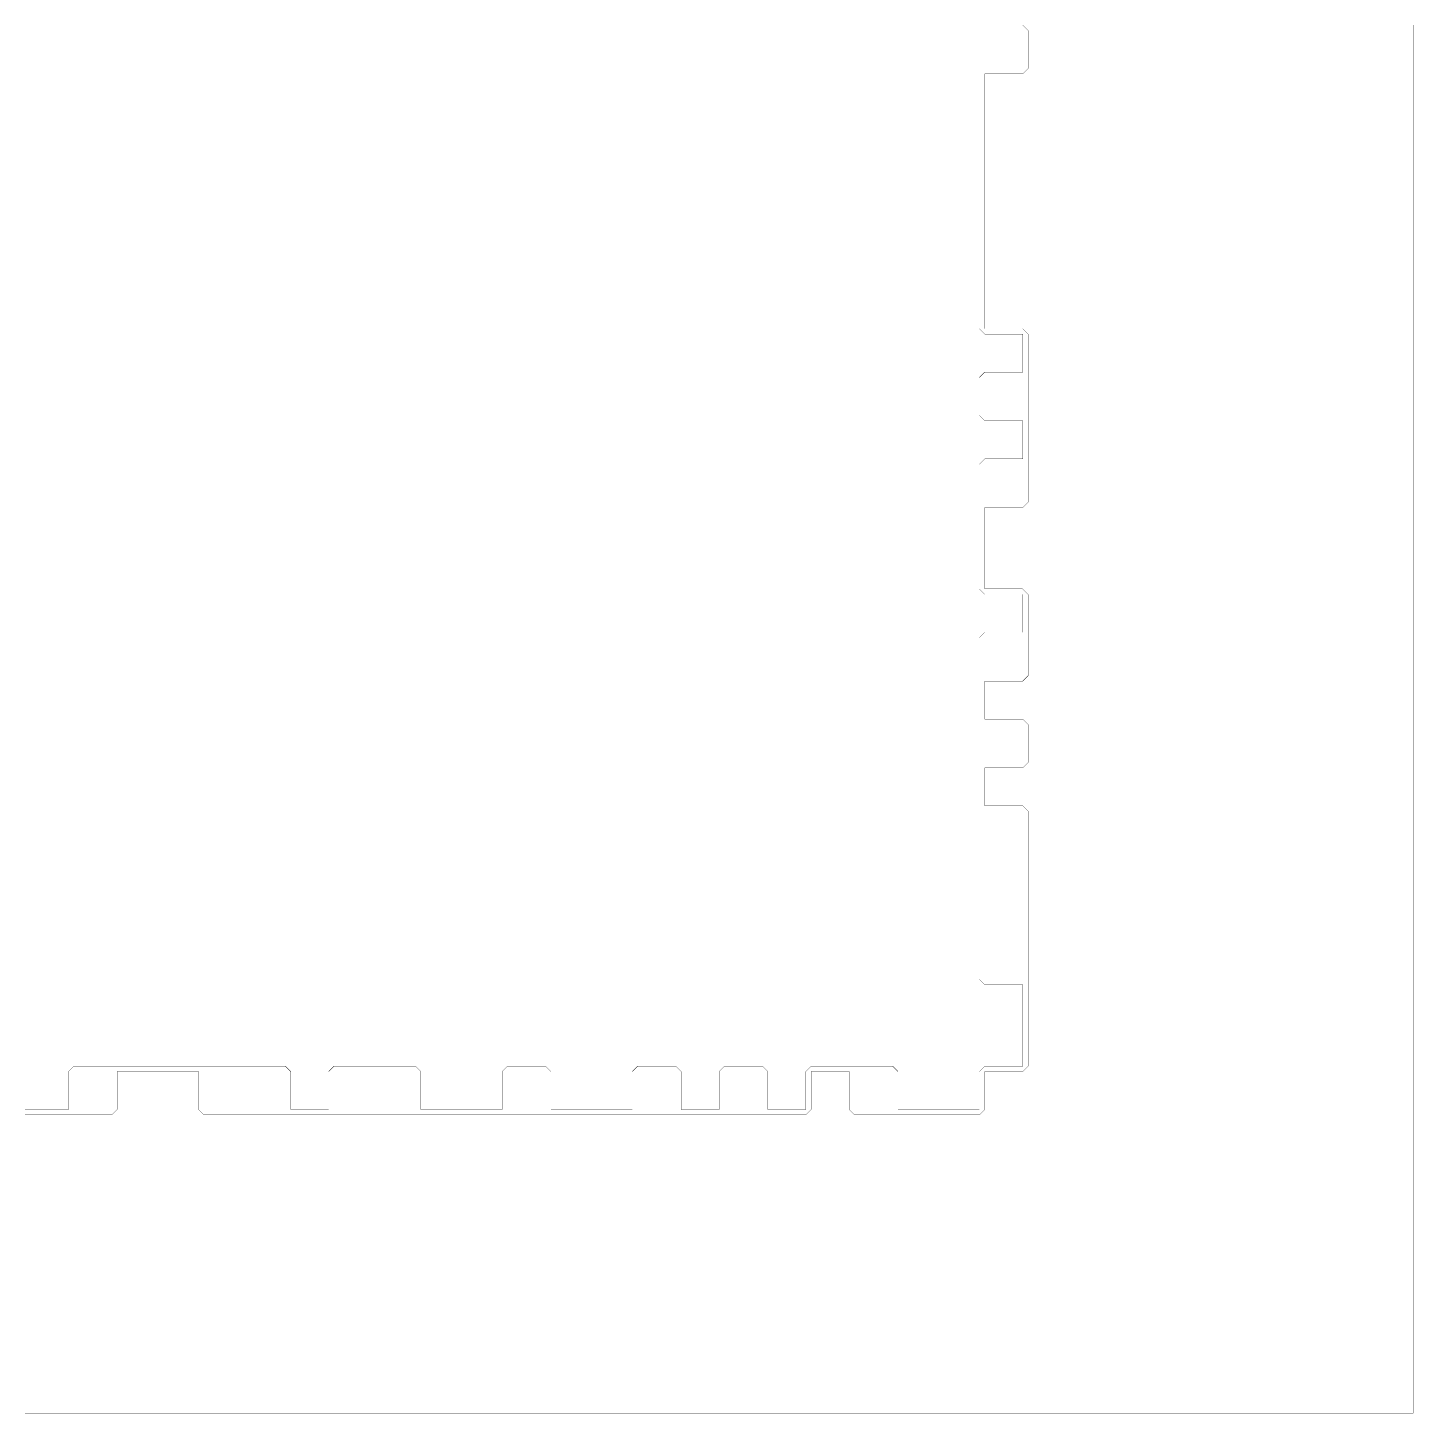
# Model space of a CAD drawing. Header units: metres. Extents: x 0 to 4990, y -4990 to 0.
# Drawn here: x 2495 to 4990, y -4990 to -2495 of the extents above; entities that cross this region are included whole.
import ezdxf

# ---------------------------------------------------------------- set-up
doc = ezdxf.new("R2010")
doc.units = ezdxf.units.M
doc.layers.add('conductor', color=1, linetype='Continuous')
doc.layers.add('substrate', color=5, linetype='Continuous')

msp = doc.modelspace()

# ---------------------------------------------------------------- linework, layer by layer
at = {"layer": 'conductor', "const_width": 0.5}
msp.add_lwpolyline([(2490.234375, -4443.359375), (2500, -4443.359375), (2509.765625, -4443.359375), (2519.53125, -4443.359375), (2529.296875, -4443.359375), (2539.0625, -4443.359375), (2548.828125, -4443.359375), (2558.59375, -4443.359375), (2568.359375, -4443.359375), (2568.359375, -4433.59375), (2568.359375, -4423.828125), (2568.359375, -4414.0625), (2568.359375, -4404.296875), (2568.359375, -4394.53125), (2568.359375, -4384.765625), (2568.359375, -4375), (2578.125, -4365.234375), (2587.890625, -4365.234375), (2597.65625, -4365.234375), (2607.421875, -4365.234375), (2617.1875, -4365.234375), (2626.953125, -4365.234375), (2636.71875, -4365.234375), (2646.484375, -4365.234375), (2656.25, -4365.234375), (2666.015625, -4365.234375), (2675.78125, -4365.234375), (2685.546875, -4365.234375), (2695.3125, -4365.234375), (2705.078125, -4365.234375), (2714.84375, -4365.234375), (2724.609375, -4365.234375), (2734.375, -4365.234375), (2744.140625, -4365.234375), (2753.90625, -4365.234375), (2763.671875, -4365.234375), (2773.4375, -4365.234375), (2783.203125, -4365.234375), (2792.96875, -4365.234375), (2802.734375, -4365.234375), (2812.5, -4365.234375), (2822.265625, -4365.234375), (2832.03125, -4365.234375), (2841.796875, -4365.234375), (2851.5625, -4365.234375), (2861.328125, -4365.234375), (2871.09375, -4365.234375), (2880.859375, -4365.234375), (2890.625, -4365.234375), (2900.390625, -4365.234375), (2910.15625, -4365.234375), (2919.921875, -4365.234375), (2929.6875, -4365.234375), (2939.453125, -4365.234375), (2949.21875, -4365.234375), (2958.984375, -4365.234375), (2968.75, -4375), (2968.75, -4384.765625), (2968.75, -4394.53125), (2968.75, -4404.296875), (2968.75, -4414.0625), (2968.75, -4423.828125), (2968.75, -4433.59375), (2968.75, -4443.359375), (2978.515625, -4443.359375), (2988.28125, -4443.359375), (2998.046875, -4443.359375), (3007.8125, -4443.359375), (3017.578125, -4443.359375), (3027.34375, -4443.359375), (3037.109375, -4443.359375), (3037.109375, -4433.59375), (3037.109375, -4423.828125), (3037.109375, -4414.0625), (3037.109375, -4404.296875), (3037.109375, -4394.53125), (3037.109375, -4384.765625), (3037.109375, -4375), (3046.875, -4365.234375), (3056.640625, -4365.234375), (3066.40625, -4365.234375), (3076.171875, -4365.234375), (3085.9375, -4365.234375), (3095.703125, -4365.234375), (3105.46875, -4365.234375), (3115.234375, -4365.234375), (3125, -4365.234375), (3134.765625, -4365.234375), (3144.53125, -4365.234375), (3154.296875, -4365.234375), (3164.0625, -4365.234375), (3173.828125, -4365.234375), (3183.59375, -4365.234375), (3193.359375, -4365.234375), (3203.125, -4375), (3203.125, -4384.765625), (3203.125, -4394.53125), (3203.125, -4404.296875), (3203.125, -4414.0625), (3203.125, -4423.828125), (3203.125, -4433.59375), (3203.125, -4443.359375), (3212.890625, -4443.359375), (3222.65625, -4443.359375), (3232.421875, -4443.359375), (3242.1875, -4443.359375), (3251.953125, -4443.359375), (3261.71875, -4443.359375), (3271.484375, -4443.359375), (3281.25, -4443.359375), (3291.015625, -4443.359375), (3300.78125, -4443.359375), (3310.546875, -4443.359375), (3320.3125, -4443.359375), (3330.078125, -4443.359375), (3339.84375, -4443.359375), (3349.609375, -4443.359375), (3349.609375, -4433.59375), (3349.609375, -4423.828125), (3349.609375, -4414.0625), (3349.609375, -4404.296875), (3349.609375, -4394.53125), (3349.609375, -4384.765625), (3349.609375, -4375), (3359.375, -4365.234375), (3369.140625, -4365.234375), (3378.90625, -4365.234375), (3388.671875, -4365.234375), (3398.4375, -4365.234375), (3408.203125, -4365.234375), (3417.96875, -4365.234375), (3427.734375, -4365.234375), (3437.5, -4375), (3437.5, -4384.765625), (3437.5, -4394.53125), (3437.5, -4404.296875), (3437.5, -4414.0625), (3437.5, -4423.828125), (3437.5, -4433.59375), (3437.5, -4443.359375), (3447.265625, -4443.359375), (3457.03125, -4443.359375), (3466.796875, -4443.359375), (3476.5625, -4443.359375), (3486.328125, -4443.359375), (3496.09375, -4443.359375), (3505.859375, -4443.359375), (3515.625, -4443.359375), (3525.390625, -4443.359375), (3535.15625, -4443.359375), (3544.921875, -4443.359375), (3554.6875, -4443.359375), (3564.453125, -4443.359375), (3574.21875, -4443.359375), (3583.984375, -4443.359375), (3583.984375, -4433.59375), (3583.984375, -4423.828125), (3583.984375, -4414.0625), (3583.984375, -4404.296875), (3583.984375, -4394.53125), (3583.984375, -4384.765625), (3583.984375, -4375), (3593.75, -4365.234375), (3603.515625, -4365.234375), (3613.28125, -4365.234375), (3623.046875, -4365.234375), (3632.8125, -4365.234375), (3642.578125, -4365.234375), (3652.34375, -4365.234375), (3662.109375, -4365.234375), (3671.875, -4375), (3671.875, -4384.765625), (3671.875, -4394.53125), (3671.875, -4404.296875), (3671.875, -4414.0625), (3671.875, -4423.828125), (3671.875, -4433.59375), (3671.875, -4443.359375), (3681.640625, -4443.359375), (3691.40625, -4443.359375), (3701.171875, -4443.359375), (3710.9375, -4443.359375), (3720.703125, -4443.359375), (3730.46875, -4443.359375), (3740.234375, -4443.359375), (3740.234375, -4433.59375), (3740.234375, -4423.828125), (3740.234375, -4414.0625), (3740.234375, -4404.296875), (3740.234375, -4394.53125), (3740.234375, -4384.765625), (3740.234375, -4375), (3750, -4365.234375), (3759.765625, -4365.234375), (3769.53125, -4365.234375), (3779.296875, -4365.234375), (3789.0625, -4365.234375), (3798.828125, -4365.234375), (3808.59375, -4365.234375), (3818.359375, -4365.234375), (3828.125, -4375), (3828.125, -4384.765625), (3828.125, -4394.53125), (3828.125, -4404.296875), (3828.125, -4414.0625), (3828.125, -4423.828125), (3828.125, -4433.59375), (3828.125, -4443.359375), (3837.890625, -4443.359375), (3847.65625, -4443.359375), (3857.421875, -4443.359375), (3867.1875, -4443.359375), (3876.953125, -4443.359375), (3886.71875, -4443.359375), (3896.484375, -4443.359375), (3896.484375, -4433.59375), (3896.484375, -4423.828125), (3896.484375, -4414.0625), (3896.484375, -4404.296875), (3896.484375, -4394.53125), (3896.484375, -4384.765625), (3896.484375, -4375), (3906.25, -4365.234375), (3916.015625, -4365.234375), (3925.78125, -4365.234375), (3935.546875, -4365.234375), (3945.3125, -4365.234375), (3955.078125, -4365.234375), (3964.84375, -4365.234375), (3974.609375, -4365.234375), (3984.375, -4365.234375), (3994.140625, -4365.234375), (4003.90625, -4365.234375), (4013.671875, -4365.234375), (4023.4375, -4365.234375), (4033.203125, -4365.234375), (4042.96875, -4365.234375), (4052.734375, -4365.234375), (4062.5, -4375), (4062.5, -4384.765625), (4062.5, -4394.53125), (4062.5, -4404.296875), (4062.5, -4414.0625), (4062.5, -4423.828125), (4062.5, -4433.59375), (4062.5, -4443.359375), (4072.265625, -4443.359375), (4082.03125, -4443.359375), (4091.796875, -4443.359375), (4101.5625, -4443.359375), (4111.328125, -4443.359375), (4121.09375, -4443.359375), (4130.859375, -4443.359375), (4140.625, -4443.359375), (4150.390625, -4443.359375), (4160.15625, -4443.359375), (4169.921875, -4443.359375), (4179.6875, -4443.359375), (4189.453125, -4443.359375), (4199.21875, -4443.359375), (4208.984375, -4443.359375), (4208.984375, -4433.59375), (4208.984375, -4423.828125), (4208.984375, -4414.0625), (4208.984375, -4404.296875), (4208.984375, -4394.53125), (4208.984375, -4384.765625), (4208.984375, -4375), (4218.75, -4365.234375), (4228.515625, -4365.234375), (4238.28125, -4365.234375), (4248.046875, -4365.234375), (4257.8125, -4365.234375), (4267.578125, -4365.234375), (4277.34375, -4365.234375), (4287.109375, -4365.234375), (4287.109375, -4355.46875), (4287.109375, -4345.703125), (4287.109375, -4335.9375), (4287.109375, -4326.171875), (4287.109375, -4316.40625), (4287.109375, -4306.640625), (4287.109375, -4296.875), (4287.109375, -4287.109375), (4287.109375, -4277.34375), (4287.109375, -4267.578125), (4287.109375, -4257.8125), (4287.109375, -4248.046875), (4287.109375, -4238.28125), (4287.109375, -4228.515625), (4287.109375, -4218.75), (4277.34375, -4218.75), (4267.578125, -4218.75), (4257.8125, -4218.75), (4248.046875, -4218.75), (4238.28125, -4218.75), (4228.515625, -4218.75), (4218.75, -4218.75), (4208.984375, -4208.984375), (4208.984375, -4199.21875), (4208.984375, -4189.453125), (4208.984375, -4179.6875), (4208.984375, -4169.921875), (4208.984375, -4160.15625), (4208.984375, -4150.390625), (4208.984375, -4140.625), (4208.984375, -4130.859375), (4208.984375, -4121.09375), (4208.984375, -4111.328125), (4208.984375, -4101.5625), (4208.984375, -4091.796875), (4208.984375, -4082.03125), (4208.984375, -4072.265625), (4208.984375, -4062.5), (4208.984375, -4052.734375), (4208.984375, -4042.96875), (4208.984375, -4033.203125), (4208.984375, -4023.4375), (4208.984375, -4013.671875), (4208.984375, -4003.90625), (4208.984375, -3994.140625), (4208.984375, -3984.375), (4208.984375, -3974.609375), (4208.984375, -3964.84375), (4208.984375, -3955.078125), (4208.984375, -3945.3125), (4208.984375, -3935.546875), (4208.984375, -3925.78125), (4208.984375, -3916.015625), (4208.984375, -3906.25), (4208.984375, -3896.484375), (4208.984375, -3886.71875), (4208.984375, -3876.953125), (4208.984375, -3867.1875), (4208.984375, -3857.421875), (4208.984375, -3847.65625), (4208.984375, -3837.890625), (4208.984375, -3828.125), (4208.984375, -3818.359375), (4208.984375, -3808.59375), (4208.984375, -3798.828125), (4208.984375, -3789.0625), (4208.984375, -3779.296875), (4208.984375, -3769.53125), (4208.984375, -3759.765625), (4208.984375, -3750), (4208.984375, -3740.234375), (4208.984375, -3730.46875), (4208.984375, -3720.703125), (4208.984375, -3710.9375), (4208.984375, -3701.171875), (4208.984375, -3691.40625), (4208.984375, -3681.640625), (4208.984375, -3671.875), (4208.984375, -3662.109375), (4208.984375, -3652.34375), (4208.984375, -3642.578125), (4208.984375, -3632.8125), (4208.984375, -3623.046875), (4208.984375, -3613.28125), (4208.984375, -3603.515625), (4208.984375, -3593.75), (4218.75, -3583.984375), (4228.515625, -3583.984375), (4238.28125, -3583.984375), (4248.046875, -3583.984375), (4257.8125, -3583.984375), (4267.578125, -3583.984375), (4277.34375, -3583.984375), (4287.109375, -3583.984375), (4287.109375, -3574.21875), (4287.109375, -3564.453125), (4287.109375, -3554.6875), (4287.109375, -3544.921875), (4287.109375, -3535.15625), (4287.109375, -3525.390625), (4287.109375, -3515.625), (4277.34375, -3515.625), (4267.578125, -3515.625), (4257.8125, -3515.625), (4248.046875, -3515.625), (4238.28125, -3515.625), (4228.515625, -3515.625), (4218.75, -3515.625), (4208.984375, -3505.859375), (4208.984375, -3496.09375), (4208.984375, -3486.328125), (4208.984375, -3476.5625), (4208.984375, -3466.796875), (4208.984375, -3457.03125), (4208.984375, -3447.265625), (4208.984375, -3437.5), (4208.984375, -3427.734375), (4208.984375, -3417.96875), (4208.984375, -3408.203125), (4208.984375, -3398.4375), (4208.984375, -3388.671875), (4208.984375, -3378.90625), (4208.984375, -3369.140625), (4208.984375, -3359.375), (4208.984375, -3349.609375), (4208.984375, -3339.84375), (4208.984375, -3330.078125), (4208.984375, -3320.3125), (4208.984375, -3310.546875), (4208.984375, -3300.78125), (4208.984375, -3291.015625), (4208.984375, -3281.25), (4218.75, -3271.484375), (4228.515625, -3271.484375), (4238.28125, -3271.484375), (4248.046875, -3271.484375), (4257.8125, -3271.484375), (4267.578125, -3271.484375), (4277.34375, -3271.484375), (4287.109375, -3271.484375), (4287.109375, -3261.71875), (4287.109375, -3251.953125), (4287.109375, -3242.1875), (4287.109375, -3232.421875), (4287.109375, -3222.65625), (4287.109375, -3212.890625), (4287.109375, -3203.125), (4277.34375, -3203.125), (4267.578125, -3203.125), (4257.8125, -3203.125), (4248.046875, -3203.125), (4238.28125, -3203.125), (4228.515625, -3203.125), (4218.75, -3203.125), (4208.984375, -3193.359375), (4208.984375, -3183.59375), (4208.984375, -3173.828125), (4208.984375, -3164.0625), (4208.984375, -3154.296875), (4208.984375, -3144.53125), (4208.984375, -3134.765625), (4208.984375, -3125), (4218.75, -3115.234375), (4228.515625, -3115.234375), (4238.28125, -3115.234375), (4248.046875, -3115.234375), (4257.8125, -3115.234375), (4267.578125, -3115.234375), (4277.34375, -3115.234375), (4287.109375, -3115.234375), (4287.109375, -3105.46875), (4287.109375, -3095.703125), (4287.109375, -3085.9375), (4287.109375, -3076.171875), (4287.109375, -3066.40625), (4287.109375, -3056.640625), (4287.109375, -3046.875), (4277.34375, -3046.875), (4267.578125, -3046.875), (4257.8125, -3046.875), (4248.046875, -3046.875), (4238.28125, -3046.875), (4228.515625, -3046.875), (4218.75, -3046.875), (4208.984375, -3037.109375), (4208.984375, -3027.34375), (4208.984375, -3017.578125), (4208.984375, -3007.8125), (4208.984375, -2998.046875), (4208.984375, -2988.28125), (4208.984375, -2978.515625), (4208.984375, -2968.75), (4208.984375, -2958.984375), (4208.984375, -2949.21875), (4208.984375, -2939.453125), (4208.984375, -2929.6875), (4208.984375, -2919.921875), (4208.984375, -2910.15625), (4208.984375, -2900.390625), (4208.984375, -2890.625), (4208.984375, -2880.859375), (4208.984375, -2871.09375), (4208.984375, -2861.328125), (4208.984375, -2851.5625), (4208.984375, -2841.796875), (4208.984375, -2832.03125), (4208.984375, -2822.265625), (4208.984375, -2812.5), (4208.984375, -2802.734375), (4208.984375, -2792.96875), (4208.984375, -2783.203125), (4208.984375, -2773.4375), (4208.984375, -2763.671875), (4208.984375, -2753.90625), (4208.984375, -2744.140625), (4208.984375, -2734.375), (4208.984375, -2724.609375), (4208.984375, -2714.84375), (4208.984375, -2705.078125), (4208.984375, -2695.3125), (4208.984375, -2685.546875), (4208.984375, -2675.78125), (4208.984375, -2666.015625), (4208.984375, -2656.25), (4208.984375, -2646.484375), (4208.984375, -2636.71875), (4208.984375, -2626.953125), (4208.984375, -2617.1875), (4208.984375, -2607.421875), (4208.984375, -2597.65625), (4208.984375, -2587.890625), (4208.984375, -2578.125), (4208.984375, -2568.359375), (4208.984375, -2558.59375), (4208.984375, -2548.828125), (4208.984375, -2539.0625), (4208.984375, -2529.296875), (4208.984375, -2519.53125), (4208.984375, -2509.765625), (4208.984375, -2500), (4208.984375, -2490.234375)], dxfattribs=at)
at = {"layer": 'substrate', "const_width": 0.5}
for points in [[(2490.234375, -4990.234375), (2500, -4990.234375), (2509.765625, -4990.234375), (2519.53125, -4990.234375), (2529.296875, -4990.234375), (2539.0625, -4990.234375), (2548.828125, -4990.234375), (2558.59375, -4990.234375), (2568.359375, -4990.234375), (2578.125, -4990.234375), (2587.890625, -4990.234375), (2597.65625, -4990.234375), (2607.421875, -4990.234375), (2617.1875, -4990.234375), (2626.953125, -4990.234375), (2636.71875, -4990.234375), (2646.484375, -4990.234375), (2656.25, -4990.234375), (2666.015625, -4990.234375), (2675.78125, -4990.234375), (2685.546875, -4990.234375), (2695.3125, -4990.234375), (2705.078125, -4990.234375), (2714.84375, -4990.234375), (2724.609375, -4990.234375), (2734.375, -4990.234375), (2744.140625, -4990.234375), (2753.90625, -4990.234375), (2763.671875, -4990.234375), (2773.4375, -4990.234375), (2783.203125, -4990.234375), (2792.96875, -4990.234375), (2802.734375, -4990.234375), (2812.5, -4990.234375), (2822.265625, -4990.234375), (2832.03125, -4990.234375), (2841.796875, -4990.234375), (2851.5625, -4990.234375), (2861.328125, -4990.234375), (2871.09375, -4990.234375), (2880.859375, -4990.234375), (2890.625, -4990.234375), (2900.390625, -4990.234375), (2910.15625, -4990.234375), (2919.921875, -4990.234375), (2929.6875, -4990.234375), (2939.453125, -4990.234375), (2949.21875, -4990.234375), (2958.984375, -4990.234375), (2968.75, -4990.234375), (2978.515625, -4990.234375), (2988.28125, -4990.234375), (2998.046875, -4990.234375), (3007.8125, -4990.234375), (3017.578125, -4990.234375), (3027.34375, -4990.234375), (3037.109375, -4990.234375), (3046.875, -4990.234375), (3056.640625, -4990.234375), (3066.40625, -4990.234375), (3076.171875, -4990.234375), (3085.9375, -4990.234375), (3095.703125, -4990.234375), (3105.46875, -4990.234375), (3115.234375, -4990.234375), (3125, -4990.234375), (3134.765625, -4990.234375), (3144.53125, -4990.234375), (3154.296875, -4990.234375), (3164.0625, -4990.234375), (3173.828125, -4990.234375), (3183.59375, -4990.234375), (3193.359375, -4990.234375), (3203.125, -4990.234375), (3212.890625, -4990.234375), (3222.65625, -4990.234375), (3232.421875, -4990.234375), (3242.1875, -4990.234375), (3251.953125, -4990.234375), (3261.71875, -4990.234375), (3271.484375, -4990.234375), (3281.25, -4990.234375), (3291.015625, -4990.234375), (3300.78125, -4990.234375), (3310.546875, -4990.234375), (3320.3125, -4990.234375), (3330.078125, -4990.234375), (3339.84375, -4990.234375), (3349.609375, -4990.234375), (3359.375, -4990.234375), (3369.140625, -4990.234375), (3378.90625, -4990.234375), (3388.671875, -4990.234375), (3398.4375, -4990.234375), (3408.203125, -4990.234375), (3417.96875, -4990.234375), (3427.734375, -4990.234375), (3437.5, -4990.234375), (3447.265625, -4990.234375), (3457.03125, -4990.234375), (3466.796875, -4990.234375), (3476.5625, -4990.234375), (3486.328125, -4990.234375), (3496.09375, -4990.234375), (3505.859375, -4990.234375), (3515.625, -4990.234375), (3525.390625, -4990.234375), (3535.15625, -4990.234375), (3544.921875, -4990.234375), (3554.6875, -4990.234375), (3564.453125, -4990.234375), (3574.21875, -4990.234375), (3583.984375, -4990.234375), (3593.75, -4990.234375), (3603.515625, -4990.234375), (3613.28125, -4990.234375), (3623.046875, -4990.234375), (3632.8125, -4990.234375), (3642.578125, -4990.234375), (3652.34375, -4990.234375), (3662.109375, -4990.234375), (3671.875, -4990.234375), (3681.640625, -4990.234375), (3691.40625, -4990.234375), (3701.171875, -4990.234375), (3710.9375, -4990.234375), (3720.703125, -4990.234375), (3730.46875, -4990.234375), (3740.234375, -4990.234375), (3750, -4990.234375), (3759.765625, -4990.234375), (3769.53125, -4990.234375), (3779.296875, -4990.234375), (3789.0625, -4990.234375), (3798.828125, -4990.234375), (3808.59375, -4990.234375), (3818.359375, -4990.234375), (3828.125, -4990.234375), (3837.890625, -4990.234375), (3847.65625, -4990.234375), (3857.421875, -4990.234375), (3867.1875, -4990.234375), (3876.953125, -4990.234375), (3886.71875, -4990.234375), (3896.484375, -4990.234375), (3906.25, -4990.234375), (3916.015625, -4990.234375), (3925.78125, -4990.234375), (3935.546875, -4990.234375), (3945.3125, -4990.234375), (3955.078125, -4990.234375), (3964.84375, -4990.234375), (3974.609375, -4990.234375), (3984.375, -4990.234375), (3994.140625, -4990.234375), (4003.90625, -4990.234375), (4013.671875, -4990.234375), (4023.4375, -4990.234375), (4033.203125, -4990.234375), (4042.96875, -4990.234375), (4052.734375, -4990.234375), (4062.5, -4990.234375), (4072.265625, -4990.234375), (4082.03125, -4990.234375), (4091.796875, -4990.234375), (4101.5625, -4990.234375), (4111.328125, -4990.234375), (4121.09375, -4990.234375), (4130.859375, -4990.234375), (4140.625, -4990.234375), (4150.390625, -4990.234375), (4160.15625, -4990.234375), (4169.921875, -4990.234375), (4179.6875, -4990.234375), (4189.453125, -4990.234375), (4199.21875, -4990.234375), (4208.984375, -4990.234375), (4218.75, -4990.234375), (4228.515625, -4990.234375), (4238.28125, -4990.234375), (4248.046875, -4990.234375), (4257.8125, -4990.234375), (4267.578125, -4990.234375), (4277.34375, -4990.234375), (4287.109375, -4990.234375), (4296.875, -4990.234375), (4306.640625, -4990.234375), (4316.40625, -4990.234375), (4326.171875, -4990.234375), (4335.9375, -4990.234375), (4345.703125, -4990.234375), (4355.46875, -4990.234375), (4365.234375, -4990.234375), (4375, -4990.234375), (4384.765625, -4990.234375), (4394.53125, -4990.234375), (4404.296875, -4990.234375), (4414.0625, -4990.234375), (4423.828125, -4990.234375), (4433.59375, -4990.234375), (4443.359375, -4990.234375), (4453.125, -4990.234375), (4462.890625, -4990.234375), (4472.65625, -4990.234375), (4482.421875, -4990.234375), (4492.1875, -4990.234375), (4501.953125, -4990.234375), (4511.71875, -4990.234375), (4521.484375, -4990.234375), (4531.25, -4990.234375), (4541.015625, -4990.234375), (4550.78125, -4990.234375), (4560.546875, -4990.234375), (4570.3125, -4990.234375), (4580.078125, -4990.234375), (4589.84375, -4990.234375), (4599.609375, -4990.234375), (4609.375, -4990.234375), (4619.140625, -4990.234375), (4628.90625, -4990.234375), (4638.671875, -4990.234375), (4648.4375, -4990.234375), (4658.203125, -4990.234375), (4667.96875, -4990.234375), (4677.734375, -4990.234375), (4687.5, -4990.234375), (4697.265625, -4990.234375), (4707.03125, -4990.234375), (4716.796875, -4990.234375), (4726.5625, -4990.234375), (4736.328125, -4990.234375), (4746.09375, -4990.234375), (4755.859375, -4990.234375), (4765.625, -4990.234375), (4775.390625, -4990.234375), (4785.15625, -4990.234375), (4794.921875, -4990.234375), (4804.6875, -4990.234375), (4814.453125, -4990.234375), (4824.21875, -4990.234375), (4833.984375, -4990.234375), (4843.75, -4990.234375), (4853.515625, -4990.234375), (4863.28125, -4990.234375), (4873.046875, -4990.234375), (4882.8125, -4990.234375), (4892.578125, -4990.234375), (4902.34375, -4990.234375), (4912.109375, -4990.234375), (4921.875, -4990.234375), (4931.640625, -4990.234375), (4941.40625, -4990.234375), (4951.171875, -4990.234375), (4960.9375, -4990.234375), (4970.703125, -4990.234375), (4980.46875, -4990.234375), (4990.234375, -4990.234375), (4990.234375, -4980.46875), (4990.234375, -4970.703125), (4990.234375, -4960.9375), (4990.234375, -4951.171875), (4990.234375, -4941.40625), (4990.234375, -4931.640625), (4990.234375, -4921.875), (4990.234375, -4912.109375), (4990.234375, -4902.34375), (4990.234375, -4892.578125), (4990.234375, -4882.8125), (4990.234375, -4873.046875), (4990.234375, -4863.28125), (4990.234375, -4853.515625), (4990.234375, -4843.75), (4990.234375, -4833.984375), (4990.234375, -4824.21875), (4990.234375, -4814.453125), (4990.234375, -4804.6875), (4990.234375, -4794.921875), (4990.234375, -4785.15625), (4990.234375, -4775.390625), (4990.234375, -4765.625), (4990.234375, -4755.859375), (4990.234375, -4746.09375), (4990.234375, -4736.328125), (4990.234375, -4726.5625), (4990.234375, -4716.796875), (4990.234375, -4707.03125), (4990.234375, -4697.265625), (4990.234375, -4687.5), (4990.234375, -4677.734375), (4990.234375, -4667.96875), (4990.234375, -4658.203125), (4990.234375, -4648.4375), (4990.234375, -4638.671875), (4990.234375, -4628.90625), (4990.234375, -4619.140625), (4990.234375, -4609.375), (4990.234375, -4599.609375), (4990.234375, -4589.84375), (4990.234375, -4580.078125), (4990.234375, -4570.3125), (4990.234375, -4560.546875), (4990.234375, -4550.78125), (4990.234375, -4541.015625), (4990.234375, -4531.25), (4990.234375, -4521.484375), (4990.234375, -4511.71875), (4990.234375, -4501.953125), (4990.234375, -4492.1875), (4990.234375, -4482.421875), (4990.234375, -4472.65625), (4990.234375, -4462.890625), (4990.234375, -4453.125), (4990.234375, -4443.359375), (4990.234375, -4433.59375), (4990.234375, -4423.828125), (4990.234375, -4414.0625), (4990.234375, -4404.296875), (4990.234375, -4394.53125), (4990.234375, -4384.765625), (4990.234375, -4375), (4990.234375, -4365.234375), (4990.234375, -4355.46875), (4990.234375, -4345.703125), (4990.234375, -4335.9375), (4990.234375, -4326.171875), (4990.234375, -4316.40625), (4990.234375, -4306.640625), (4990.234375, -4296.875), (4990.234375, -4287.109375), (4990.234375, -4277.34375), (4990.234375, -4267.578125), (4990.234375, -4257.8125), (4990.234375, -4248.046875), (4990.234375, -4238.28125), (4990.234375, -4228.515625), (4990.234375, -4218.75), (4990.234375, -4208.984375), (4990.234375, -4199.21875), (4990.234375, -4189.453125), (4990.234375, -4179.6875), (4990.234375, -4169.921875), (4990.234375, -4160.15625), (4990.234375, -4150.390625), (4990.234375, -4140.625), (4990.234375, -4130.859375), (4990.234375, -4121.09375), (4990.234375, -4111.328125), (4990.234375, -4101.5625), (4990.234375, -4091.796875), (4990.234375, -4082.03125), (4990.234375, -4072.265625), (4990.234375, -4062.5), (4990.234375, -4052.734375), (4990.234375, -4042.96875), (4990.234375, -4033.203125), (4990.234375, -4023.4375), (4990.234375, -4013.671875), (4990.234375, -4003.90625), (4990.234375, -3994.140625), (4990.234375, -3984.375), (4990.234375, -3974.609375), (4990.234375, -3964.84375), (4990.234375, -3955.078125), (4990.234375, -3945.3125), (4990.234375, -3935.546875), (4990.234375, -3925.78125), (4990.234375, -3916.015625), (4990.234375, -3906.25), (4990.234375, -3896.484375), (4990.234375, -3886.71875), (4990.234375, -3876.953125), (4990.234375, -3867.1875), (4990.234375, -3857.421875), (4990.234375, -3847.65625), (4990.234375, -3837.890625), (4990.234375, -3828.125), (4990.234375, -3818.359375), (4990.234375, -3808.59375), (4990.234375, -3798.828125), (4990.234375, -3789.0625), (4990.234375, -3779.296875), (4990.234375, -3769.53125), (4990.234375, -3759.765625), (4990.234375, -3750), (4990.234375, -3740.234375), (4990.234375, -3730.46875), (4990.234375, -3720.703125), (4990.234375, -3710.9375), (4990.234375, -3701.171875), (4990.234375, -3691.40625), (4990.234375, -3681.640625), (4990.234375, -3671.875), (4990.234375, -3662.109375), (4990.234375, -3652.34375), (4990.234375, -3642.578125), (4990.234375, -3632.8125), (4990.234375, -3623.046875), (4990.234375, -3613.28125), (4990.234375, -3603.515625), (4990.234375, -3593.75), (4990.234375, -3583.984375), (4990.234375, -3574.21875), (4990.234375, -3564.453125), (4990.234375, -3554.6875), (4990.234375, -3544.921875), (4990.234375, -3535.15625), (4990.234375, -3525.390625), (4990.234375, -3515.625), (4990.234375, -3505.859375), (4990.234375, -3496.09375), (4990.234375, -3486.328125), (4990.234375, -3476.5625), (4990.234375, -3466.796875), (4990.234375, -3457.03125), (4990.234375, -3447.265625), (4990.234375, -3437.5), (4990.234375, -3427.734375), (4990.234375, -3417.96875), (4990.234375, -3408.203125), (4990.234375, -3398.4375), (4990.234375, -3388.671875), (4990.234375, -3378.90625), (4990.234375, -3369.140625), (4990.234375, -3359.375), (4990.234375, -3349.609375), (4990.234375, -3339.84375), (4990.234375, -3330.078125), (4990.234375, -3320.3125), (4990.234375, -3310.546875), (4990.234375, -3300.78125), (4990.234375, -3291.015625), (4990.234375, -3281.25), (4990.234375, -3271.484375), (4990.234375, -3261.71875), (4990.234375, -3251.953125), (4990.234375, -3242.1875), (4990.234375, -3232.421875), (4990.234375, -3222.65625), (4990.234375, -3212.890625), (4990.234375, -3203.125), (4990.234375, -3193.359375), (4990.234375, -3183.59375), (4990.234375, -3173.828125), (4990.234375, -3164.0625), (4990.234375, -3154.296875), (4990.234375, -3144.53125), (4990.234375, -3134.765625), (4990.234375, -3125), (4990.234375, -3115.234375), (4990.234375, -3105.46875), (4990.234375, -3095.703125), (4990.234375, -3085.9375), (4990.234375, -3076.171875), (4990.234375, -3066.40625), (4990.234375, -3056.640625), (4990.234375, -3046.875), (4990.234375, -3037.109375), (4990.234375, -3027.34375), (4990.234375, -3017.578125), (4990.234375, -3007.8125), (4990.234375, -2998.046875), (4990.234375, -2988.28125), (4990.234375, -2978.515625), (4990.234375, -2968.75), (4990.234375, -2958.984375), (4990.234375, -2949.21875), (4990.234375, -2939.453125), (4990.234375, -2929.6875), (4990.234375, -2919.921875), (4990.234375, -2910.15625), (4990.234375, -2900.390625), (4990.234375, -2890.625), (4990.234375, -2880.859375), (4990.234375, -2871.09375), (4990.234375, -2861.328125), (4990.234375, -2851.5625), (4990.234375, -2841.796875), (4990.234375, -2832.03125), (4990.234375, -2822.265625), (4990.234375, -2812.5), (4990.234375, -2802.734375), (4990.234375, -2792.96875), (4990.234375, -2783.203125), (4990.234375, -2773.4375), (4990.234375, -2763.671875), (4990.234375, -2753.90625), (4990.234375, -2744.140625), (4990.234375, -2734.375), (4990.234375, -2724.609375), (4990.234375, -2714.84375), (4990.234375, -2705.078125), (4990.234375, -2695.3125), (4990.234375, -2685.546875), (4990.234375, -2675.78125), (4990.234375, -2666.015625), (4990.234375, -2656.25), (4990.234375, -2646.484375), (4990.234375, -2636.71875), (4990.234375, -2626.953125), (4990.234375, -2617.1875), (4990.234375, -2607.421875), (4990.234375, -2597.65625), (4990.234375, -2587.890625), (4990.234375, -2578.125), (4990.234375, -2568.359375), (4990.234375, -2558.59375), (4990.234375, -2548.828125), (4990.234375, -2539.0625), (4990.234375, -2529.296875), (4990.234375, -2519.53125), (4990.234375, -2509.765625), (4990.234375, -2500), (4990.234375, -2490.234375)], [(4287.109375, -2490.234375), (4296.875, -2500), (4296.875, -2509.765625), (4296.875, -2519.53125), (4296.875, -2529.296875), (4296.875, -2539.0625), (4296.875, -2548.828125), (4296.875, -2558.59375), (4296.875, -2568.359375), (4287.109375, -2578.125), (4277.34375, -2578.125), (4267.578125, -2578.125), (4257.8125, -2578.125), (4248.046875, -2578.125), (4238.28125, -2578.125), (4228.515625, -2578.125), (4218.75, -2578.125), (4218.75, -2587.890625), (4218.75, -2597.65625), (4218.75, -2607.421875), (4218.75, -2617.1875), (4218.75, -2626.953125), (4218.75, -2636.71875), (4218.75, -2646.484375), (4218.75, -2656.25), (4218.75, -2666.015625), (4218.75, -2675.78125), (4218.75, -2685.546875), (4218.75, -2695.3125), (4218.75, -2705.078125), (4218.75, -2714.84375), (4218.75, -2724.609375), (4218.75, -2734.375), (4218.75, -2744.140625), (4218.75, -2753.90625), (4218.75, -2763.671875), (4218.75, -2773.4375), (4218.75, -2783.203125), (4218.75, -2792.96875), (4218.75, -2802.734375), (4218.75, -2812.5), (4218.75, -2822.265625), (4218.75, -2832.03125), (4218.75, -2841.796875), (4218.75, -2851.5625), (4218.75, -2861.328125), (4218.75, -2871.09375), (4218.75, -2880.859375), (4218.75, -2890.625), (4218.75, -2900.390625), (4218.75, -2910.15625), (4218.75, -2919.921875), (4218.75, -2929.6875), (4218.75, -2939.453125), (4218.75, -2949.21875), (4218.75, -2958.984375), (4218.75, -2968.75), (4218.75, -2978.515625), (4218.75, -2988.28125), (4218.75, -2998.046875), (4218.75, -3007.8125), (4218.75, -3017.578125), (4218.75, -3027.34375), (4218.75, -3037.109375), (4228.515625, -3037.109375), (4238.28125, -3037.109375), (4248.046875, -3037.109375), (4257.8125, -3037.109375), (4267.578125, -3037.109375), (4277.34375, -3037.109375), (4287.109375, -3037.109375), (4296.875, -3046.875), (4296.875, -3056.640625), (4296.875, -3066.40625), (4296.875, -3076.171875), (4296.875, -3085.9375), (4296.875, -3095.703125), (4296.875, -3105.46875), (4296.875, -3115.234375), (4296.875, -3125), (4296.875, -3134.765625), (4296.875, -3144.53125), (4296.875, -3154.296875), (4296.875, -3164.0625), (4296.875, -3173.828125), (4296.875, -3183.59375), (4296.875, -3193.359375), (4296.875, -3203.125), (4296.875, -3212.890625), (4296.875, -3222.65625), (4296.875, -3232.421875), (4296.875, -3242.1875), (4296.875, -3251.953125), (4296.875, -3261.71875), (4296.875, -3271.484375), (4296.875, -3281.25), (4296.875, -3291.015625), (4296.875, -3300.78125), (4296.875, -3310.546875), (4296.875, -3320.3125), (4296.875, -3330.078125), (4296.875, -3339.84375), (4296.875, -3349.609375), (4287.109375, -3359.375), (4277.34375, -3359.375), (4267.578125, -3359.375), (4257.8125, -3359.375), (4248.046875, -3359.375), (4238.28125, -3359.375), (4228.515625, -3359.375), (4218.75, -3359.375), (4218.75, -3369.140625), (4218.75, -3378.90625), (4218.75, -3388.671875), (4218.75, -3398.4375), (4218.75, -3408.203125), (4218.75, -3417.96875), (4218.75, -3427.734375), (4218.75, -3437.5), (4218.75, -3447.265625), (4218.75, -3457.03125), (4218.75, -3466.796875), (4218.75, -3476.5625), (4218.75, -3486.328125), (4218.75, -3496.09375), (4218.75, -3505.859375), (4228.515625, -3505.859375), (4238.28125, -3505.859375), (4248.046875, -3505.859375), (4257.8125, -3505.859375), (4267.578125, -3505.859375), (4277.34375, -3505.859375), (4287.109375, -3505.859375), (4296.875, -3515.625), (4296.875, -3525.390625), (4296.875, -3535.15625), (4296.875, -3544.921875), (4296.875, -3554.6875), (4296.875, -3564.453125), (4296.875, -3574.21875), (4296.875, -3583.984375), (4296.875, -3593.75), (4296.875, -3603.515625), (4296.875, -3613.28125), (4296.875, -3623.046875), (4296.875, -3632.8125), (4296.875, -3642.578125), (4296.875, -3652.34375), (4296.875, -3662.109375), (4287.109375, -3671.875), (4277.34375, -3671.875), (4267.578125, -3671.875), (4257.8125, -3671.875), (4248.046875, -3671.875), (4238.28125, -3671.875), (4228.515625, -3671.875), (4218.75, -3671.875), (4218.75, -3681.640625), (4218.75, -3691.40625), (4218.75, -3701.171875), (4218.75, -3710.9375), (4218.75, -3720.703125), (4218.75, -3730.46875), (4218.75, -3740.234375), (4228.515625, -3740.234375), (4238.28125, -3740.234375), (4248.046875, -3740.234375), (4257.8125, -3740.234375), (4267.578125, -3740.234375), (4277.34375, -3740.234375), (4287.109375, -3740.234375), (4296.875, -3750), (4296.875, -3759.765625), (4296.875, -3769.53125), (4296.875, -3779.296875), (4296.875, -3789.0625), (4296.875, -3798.828125), (4296.875, -3808.59375), (4296.875, -3818.359375), (4287.109375, -3828.125), (4277.34375, -3828.125), (4267.578125, -3828.125), (4257.8125, -3828.125), (4248.046875, -3828.125), (4238.28125, -3828.125), (4228.515625, -3828.125), (4218.75, -3828.125), (4218.75, -3837.890625), (4218.75, -3847.65625), (4218.75, -3857.421875), (4218.75, -3867.1875), (4218.75, -3876.953125), (4218.75, -3886.71875), (4218.75, -3896.484375), (4228.515625, -3896.484375), (4238.28125, -3896.484375), (4248.046875, -3896.484375), (4257.8125, -3896.484375), (4267.578125, -3896.484375), (4277.34375, -3896.484375), (4287.109375, -3896.484375), (4296.875, -3906.25), (4296.875, -3916.015625), (4296.875, -3925.78125), (4296.875, -3935.546875), (4296.875, -3945.3125), (4296.875, -3955.078125), (4296.875, -3964.84375), (4296.875, -3974.609375), (4296.875, -3984.375), (4296.875, -3994.140625), (4296.875, -4003.90625), (4296.875, -4013.671875), (4296.875, -4023.4375), (4296.875, -4033.203125), (4296.875, -4042.96875), (4296.875, -4052.734375), (4296.875, -4062.5), (4296.875, -4072.265625), (4296.875, -4082.03125), (4296.875, -4091.796875), (4296.875, -4101.5625), (4296.875, -4111.328125), (4296.875, -4121.09375), (4296.875, -4130.859375), (4296.875, -4140.625), (4296.875, -4150.390625), (4296.875, -4160.15625), (4296.875, -4169.921875), (4296.875, -4179.6875), (4296.875, -4189.453125), (4296.875, -4199.21875), (4296.875, -4208.984375), (4296.875, -4218.75), (4296.875, -4228.515625), (4296.875, -4238.28125), (4296.875, -4248.046875), (4296.875, -4257.8125), (4296.875, -4267.578125), (4296.875, -4277.34375), (4296.875, -4287.109375), (4296.875, -4296.875), (4296.875, -4306.640625), (4296.875, -4316.40625), (4296.875, -4326.171875), (4296.875, -4335.9375), (4296.875, -4345.703125), (4296.875, -4355.46875), (4296.875, -4365.234375), (4287.109375, -4375), (4277.34375, -4375), (4267.578125, -4375), (4257.8125, -4375), (4248.046875, -4375), (4238.28125, -4375), (4228.515625, -4375), (4218.75, -4375), (4218.75, -4384.765625), (4218.75, -4394.53125), (4218.75, -4404.296875), (4218.75, -4414.0625), (4218.75, -4423.828125), (4218.75, -4433.59375), (4218.75, -4443.359375), (4208.984375, -4453.125), (4199.21875, -4453.125), (4189.453125, -4453.125), (4179.6875, -4453.125), (4169.921875, -4453.125), (4160.15625, -4453.125), (4150.390625, -4453.125), (4140.625, -4453.125), (4130.859375, -4453.125), (4121.09375, -4453.125), (4111.328125, -4453.125), (4101.5625, -4453.125), (4091.796875, -4453.125), (4082.03125, -4453.125), (4072.265625, -4453.125), (4062.5, -4453.125), (4052.734375, -4453.125), (4042.96875, -4453.125), (4033.203125, -4453.125), (4023.4375, -4453.125), (4013.671875, -4453.125), (4003.90625, -4453.125), (3994.140625, -4453.125), (3984.375, -4453.125), (3974.609375, -4443.359375), (3974.609375, -4433.59375), (3974.609375, -4423.828125), (3974.609375, -4414.0625), (3974.609375, -4404.296875), (3974.609375, -4394.53125), (3974.609375, -4384.765625), (3974.609375, -4375), (3964.84375, -4375), (3955.078125, -4375), (3945.3125, -4375), (3935.546875, -4375), (3925.78125, -4375), (3916.015625, -4375), (3906.25, -4375), (3906.25, -4384.765625), (3906.25, -4394.53125), (3906.25, -4404.296875), (3906.25, -4414.0625), (3906.25, -4423.828125), (3906.25, -4433.59375), (3906.25, -4443.359375), (3896.484375, -4453.125), (3886.71875, -4453.125), (3876.953125, -4453.125), (3867.1875, -4453.125), (3857.421875, -4453.125), (3847.65625, -4453.125), (3837.890625, -4453.125), (3828.125, -4453.125), (3818.359375, -4453.125), (3808.59375, -4453.125), (3798.828125, -4453.125), (3789.0625, -4453.125), (3779.296875, -4453.125), (3769.53125, -4453.125), (3759.765625, -4453.125), (3750, -4453.125), (3740.234375, -4453.125), (3730.46875, -4453.125), (3720.703125, -4453.125), (3710.9375, -4453.125), (3701.171875, -4453.125), (3691.40625, -4453.125), (3681.640625, -4453.125), (3671.875, -4453.125), (3662.109375, -4453.125), (3652.34375, -4453.125), (3642.578125, -4453.125), (3632.8125, -4453.125), (3623.046875, -4453.125), (3613.28125, -4453.125), (3603.515625, -4453.125), (3593.75, -4453.125), (3583.984375, -4453.125), (3574.21875, -4453.125), (3564.453125, -4453.125), (3554.6875, -4453.125), (3544.921875, -4453.125), (3535.15625, -4453.125), (3525.390625, -4453.125), (3515.625, -4453.125), (3505.859375, -4453.125), (3496.09375, -4453.125), (3486.328125, -4453.125), (3476.5625, -4453.125), (3466.796875, -4453.125), (3457.03125, -4453.125), (3447.265625, -4453.125), (3437.5, -4453.125), (3427.734375, -4453.125), (3417.96875, -4453.125), (3408.203125, -4453.125), (3398.4375, -4453.125), (3388.671875, -4453.125), (3378.90625, -4453.125), (3369.140625, -4453.125), (3359.375, -4453.125), (3349.609375, -4453.125), (3339.84375, -4453.125), (3330.078125, -4453.125), (3320.3125, -4453.125), (3310.546875, -4453.125), (3300.78125, -4453.125), (3291.015625, -4453.125), (3281.25, -4453.125), (3271.484375, -4453.125), (3261.71875, -4453.125), (3251.953125, -4453.125), (3242.1875, -4453.125), (3232.421875, -4453.125), (3222.65625, -4453.125), (3212.890625, -4453.125), (3203.125, -4453.125), (3193.359375, -4453.125), (3183.59375, -4453.125), (3173.828125, -4453.125), (3164.0625, -4453.125), (3154.296875, -4453.125), (3144.53125, -4453.125), (3134.765625, -4453.125), (3125, -4453.125), (3115.234375, -4453.125), (3105.46875, -4453.125), (3095.703125, -4453.125), (3085.9375, -4453.125), (3076.171875, -4453.125), (3066.40625, -4453.125), (3056.640625, -4453.125), (3046.875, -4453.125), (3037.109375, -4453.125), (3027.34375, -4453.125), (3017.578125, -4453.125), (3007.8125, -4453.125), (2998.046875, -4453.125), (2988.28125, -4453.125), (2978.515625, -4453.125), (2968.75, -4453.125), (2958.984375, -4453.125), (2949.21875, -4453.125), (2939.453125, -4453.125), (2929.6875, -4453.125), (2919.921875, -4453.125), (2910.15625, -4453.125), (2900.390625, -4453.125), (2890.625, -4453.125), (2880.859375, -4453.125), (2871.09375, -4453.125), (2861.328125, -4453.125), (2851.5625, -4453.125), (2841.796875, -4453.125), (2832.03125, -4453.125), (2822.265625, -4453.125), (2812.5, -4453.125), (2802.734375, -4443.359375), (2802.734375, -4433.59375), (2802.734375, -4423.828125), (2802.734375, -4414.0625), (2802.734375, -4404.296875), (2802.734375, -4394.53125), (2802.734375, -4384.765625), (2802.734375, -4375), (2792.96875, -4375), (2783.203125, -4375), (2773.4375, -4375), (2763.671875, -4375), (2753.90625, -4375), (2744.140625, -4375), (2734.375, -4375), (2724.609375, -4375), (2714.84375, -4375), (2705.078125, -4375), (2695.3125, -4375), (2685.546875, -4375), (2675.78125, -4375), (2666.015625, -4375), (2656.25, -4375), (2656.25, -4384.765625), (2656.25, -4394.53125), (2656.25, -4404.296875), (2656.25, -4414.0625), (2656.25, -4423.828125), (2656.25, -4433.59375), (2656.25, -4443.359375), (2646.484375, -4453.125), (2636.71875, -4453.125), (2626.953125, -4453.125), (2617.1875, -4453.125), (2607.421875, -4453.125), (2597.65625, -4453.125), (2587.890625, -4453.125), (2578.125, -4453.125), (2568.359375, -4453.125), (2558.59375, -4453.125), (2548.828125, -4453.125), (2539.0625, -4453.125), (2529.296875, -4453.125), (2519.53125, -4453.125), (2509.765625, -4453.125), (2500, -4453.125), (2490.234375, -4453.125)]]:
    msp.add_lwpolyline(points, dxfattribs=at)

doc.saveas('drawing.dxf')
